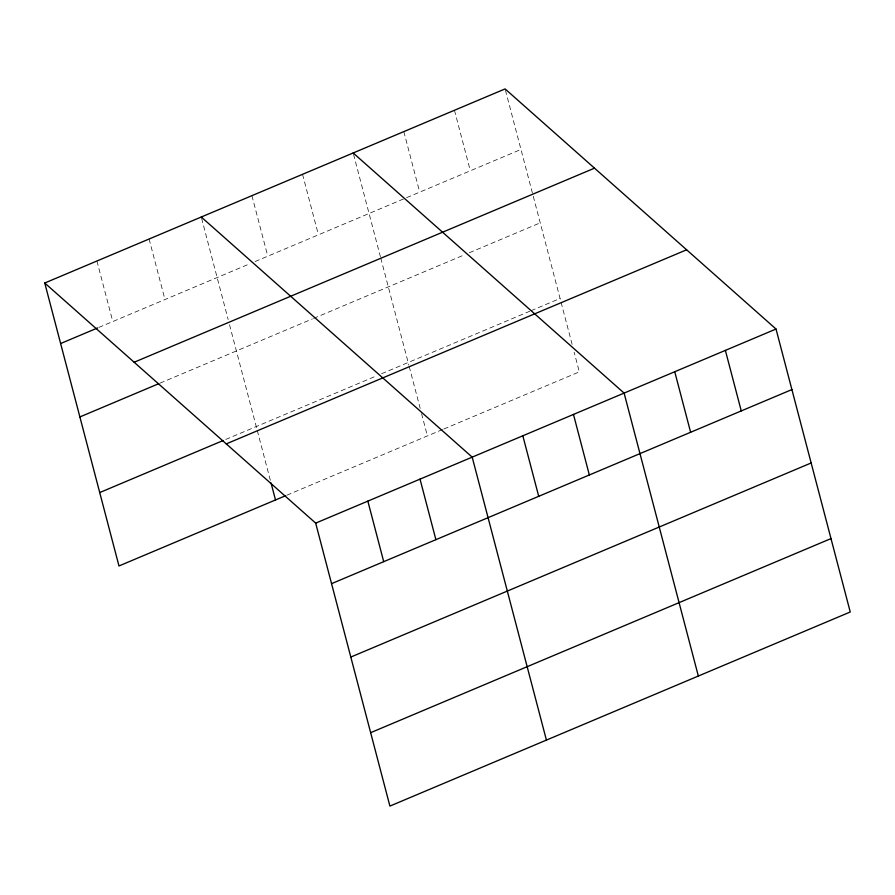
<?xml version="1.0" encoding="UTF-8"?>
<svg xmlns="http://www.w3.org/2000/svg" width="895" height="895" viewBox="0 0 895 895"><rect width="100%" height="100%" fill="white"/><g stroke="black" fill="none" stroke-linecap="round" stroke-linejoin="round"><path stroke-width="0.67" stroke-dasharray="4.47 3.36" d="M98.808 327.436L250.063 263.667M255.12 261.53L520.979 149.443M160.048 383.138L312.355 318.922M313.63 318.385L464.27 254.874M469.338 252.737L540.233 222.844M225.708 439.445L376.504 375.866M381.572 373.73L529.683 311.281M530.959 310.744L560.069 298.471M286.892 495.17L442.6 429.51M443.875 428.985L579.322 371.872L574.165 352.205M505.451 90.261L572.106 344.34M454.459 110.264L470.334 170.788M403.824 131.621L419.699 192.145M353.536 154.309L380.409 256.742M380.755 258.062L408.847 365.138M409.183 366.447L420.191 408.388M421.567 413.635L427.407 435.921M302.544 174.312L318.419 234.848M251.909 195.669L267.784 256.194M201.621 218.358L228.147 319.481M229.523 324.728L256.932 429.186M257.279 430.506L270.346 480.313M149.096 239.01L164.971 299.545M96.917 261.016L112.804 321.54"/><path stroke-width="1.34" d="M44.75 283.01L505.093 88.918L776.021 329.036L850.25 611.99L389.907 806.082L315.678 523.127L44.75 283.01L118.979 565.964L285.628 495.696M60.625 343.535L97.533 327.973M134.149 362.251L594.504 168.159M79.89 416.936L158.784 383.675M99.725 492.563L223.157 440.519M226.267 443.886L686.61 249.794M315.678 523.127L776.021 329.036M331.553 583.663L791.896 389.571M350.806 657.064L811.15 462.972M370.653 732.681L830.996 538.589M353.178 152.967L624.106 393.095L698.335 676.038M201.263 217.015L472.191 457.144L546.42 740.098M725.375 350.392L741.261 410.917M674.74 371.738L690.627 432.263M573.471 414.441L589.346 474.965M522.825 435.787L538.712 496.322M420.023 479.138L435.899 539.663M367.845 501.133L383.72 561.657M271.028 482.931L275.503 499.969"/></g></svg>
